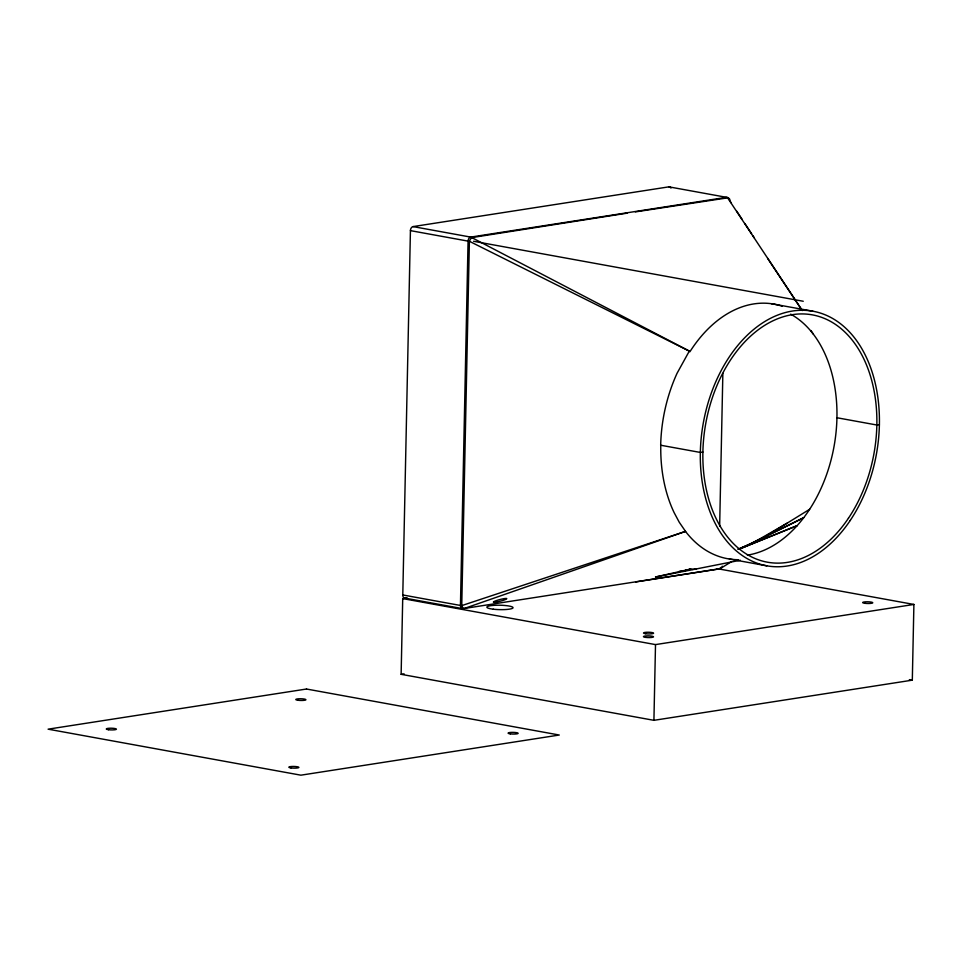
<?xml version="1.0" encoding="UTF-8"?>
<svg xmlns="http://www.w3.org/2000/svg" width="962" height="962" viewBox="0 0 962 962"><rect width="100%" height="100%" fill="white"/><g stroke="black" fill="none" stroke-linecap="round" stroke-linejoin="round"><path stroke-width="1.44" d="M717.279 568.662L913.9 604.449L912.313 680.158L653.919 720.322L401.13 674.314L402.717 598.592L407.166 597.907M702.897 452.044L700.336 452.441L660.786 445.25A129.365 89.262 -79.5 0 0 674.182 512.734L679.256 522.246L685.521 531.385L464.009 608.573A3.692 2.633 81.2 0 1 462.926 608.693L405.267 598.196A3.692 2.501 -79.7 0 1 402.789 594.961L410.425 230.627A3.692 2.501 -79.7 0 1 413.047 226.599L668.891 186.844L726.538 197.33A3.692 2.633 81.2 0 1 727.621 197.847A3.692 2.874 -33.1 0 1 729.881 200.805L731.24 202.862M653.919 720.322L655.507 644.6L913.9 604.449M719.648 526.322L722.859 373.388M413.047 226.599L470.707 237.097A3.692 2.633 81.2 0 1 471.777 237.602L689.321 351.07L677.068 373.268A129.365 89.418 -79.4 0 0 660.678 445.262M764.237 537.301L809.631 509.295M731.348 561.772L719.853 568.819L635.581 581.962M786.928 523.292L752.873 542.953L740.151 548.701L797.101 525.673L738.72 549.302M740.151 548.701L803.691 517.712L752.873 542.953L737.746 549.218M685.521 531.385L461.748 605.615A3.692 0.625 1.2 0 1 460.449 605.459L402.789 594.961M690.536 569.071L684.896 570.646L691.786 568.903M690.043 569.191L655.423 577.02L740.283 560.245M627.332 213.131L471.777 237.602A3.692 0.89 -62.9 0 0 469.384 241.282L461.748 605.615A3.692 1.359 71.1 0 0 464.009 608.573M879.4 424.615L876.851 425.012L836.94 417.748M678.907 571.5L681.866 571.043M692.219 569.432L696.656 568.746M722.234 566.185A3.692 3.343 58.3 0 1 719.853 568.819A3.692 2.633 81.2 0 1 718.758 568.927L462.926 608.693A3.692 2.501 -79.7 0 1 460.449 605.459L468.073 241.125A3.692 2.501 -79.7 0 1 470.707 237.097L726.538 197.33A3.692 2.501 -79.7 0 1 728.931 199.519M401.13 674.314L404.1 673.845M635.341 211.905L727.621 197.847L802.32 310.582M473.581 241.27L803.258 301.262M410.425 230.627L468.073 241.125A3.692 0.625 1.2 0 0 469.384 241.282L689.297 351.106M771.32 303.691L812.926 311.219M909.355 679.629L912.313 680.158M402.717 598.592L655.507 644.6M729.376 558.982L766.81 565.836M767.616 258.321L801.671 309.728M736.676 211.123L742.123 219.36M744.841 223.485L751.635 233.778M752.993 235.846L754.352 237.903M810.966 330.555L813.299 334.115M790.668 314.141A125.685 85.438 -79.7 0 1 834.09 446.152A125.685 85.438 -79.7 0 1 747.366 555.134M738.431 559.716A129.377 88.468 -79.1 0 1 685.521 531.433M689.874 351.791A129.377 87.41 -80.3 0 1 782.19 306.229M668.891 186.844A3.692 2.501 -79.7 0 1 670.971 188.119M720.658 567.484A3.692 2.501 -79.7 0 1 718.758 568.927M306.493 689.02L48.1 729.172L300.89 775.18L559.283 735.028L306.493 689.02M297.979 700.264A5.075 0.854 1.2 0 0 305.916 699.795A5.075 0.854 1.2 0 0 298.701 698.797A5.075 0.854 1.2 0 0 297.979 700.264M108.49 729.713A5.075 0.854 1.2 0 0 116.426 729.232A5.075 0.854 1.2 0 0 109.211 728.246A5.075 0.854 1.2 0 0 108.49 729.713M510.221 733.862A5.075 0.854 1.2 0 0 518.157 733.393A5.075 0.854 1.2 0 0 510.942 732.407A5.075 0.854 1.2 0 0 510.221 733.862M290.957 767.941A5.075 0.854 1.2 0 0 298.905 767.472A5.075 0.854 1.2 0 0 291.69 766.486A5.075 0.854 1.2 0 0 290.957 767.941M493.278 609.199A13.119 2.213 1.2 0 0 513.059 607.719A13.119 2.213 1.2 0 0 493.482 605.375A13.119 2.213 1.2 0 0 493.278 609.199M864.838 603.294A5.075 0.854 1.2 0 0 872.774 602.825A5.075 0.854 1.2 0 0 865.559 601.827A5.075 0.854 1.2 0 0 864.838 603.294M645.574 637.361A5.075 0.854 1.2 0 0 653.523 636.892A5.075 0.854 1.2 0 0 646.296 635.906A5.075 0.854 1.2 0 0 645.574 637.361M645.658 633.73A5.075 0.854 1.2 0 0 653.595 633.261A5.075 0.854 1.2 0 0 646.38 632.274A5.075 0.854 1.2 0 0 645.658 633.73M848.46 518.193A125.685 85.438 -79.7 0 0 816.305 315.728A125.685 85.438 -79.7 0 0 704.857 481.673A125.685 85.438 -79.7 0 0 848.46 518.193M850.18 520.526A129.377 87.951 -79.7 0 0 817.075 312.121A129.377 87.951 -79.7 0 0 702.368 482.936A129.377 87.951 -79.7 0 0 850.18 520.526M496.645 601.996A6.926 0.842 -14.6 0 0 506.794 598.653A6.926 0.842 -14.6 0 0 496.813 600.444A6.926 0.842 -14.6 0 0 496.645 601.996"/></g></svg>
